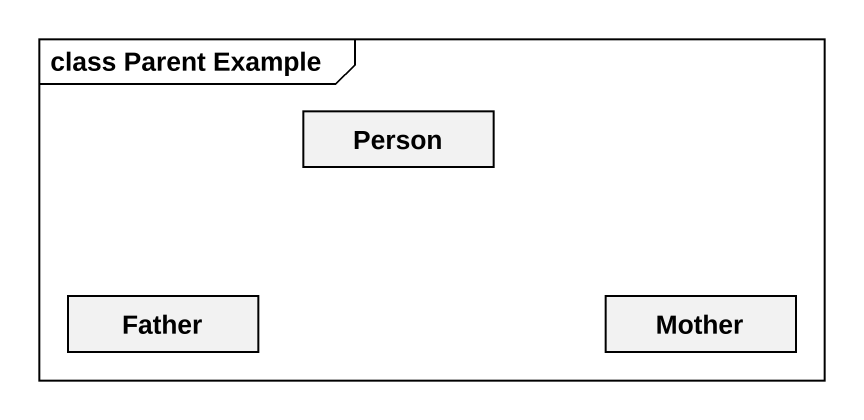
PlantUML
@startuml
mainframe class Parent Example
hide circle
hide empty members
class "Person" as Person_
class Father
class Mother
@enduml
